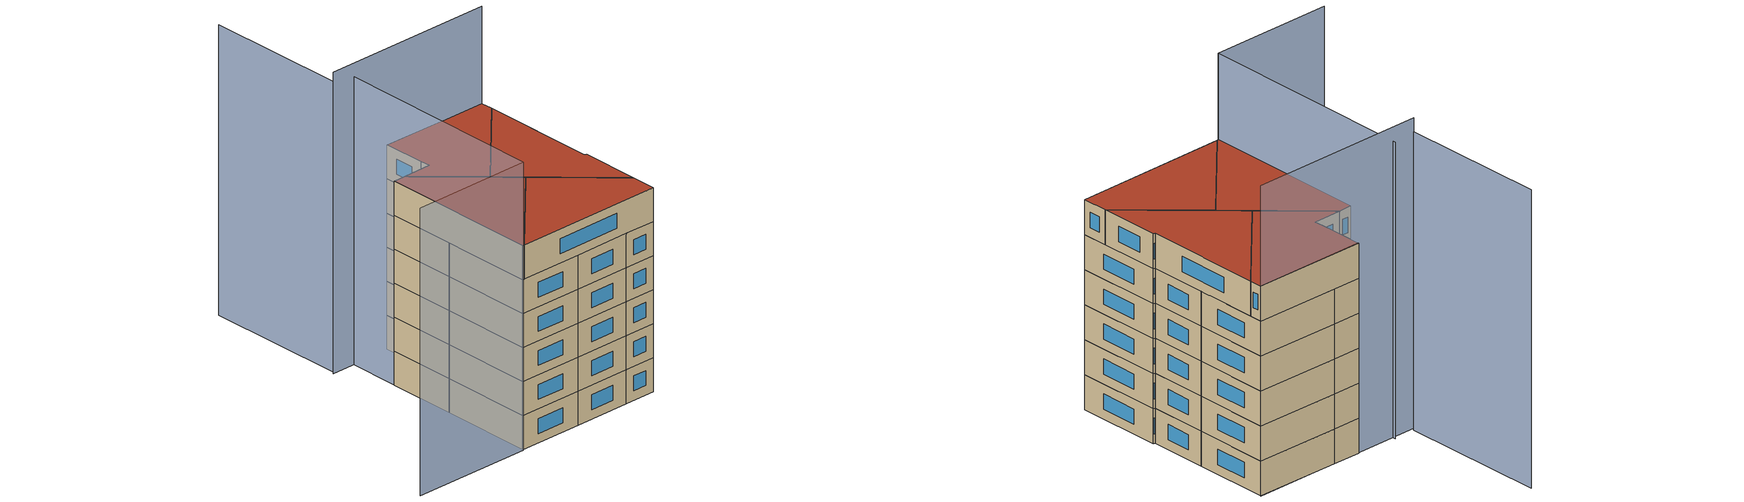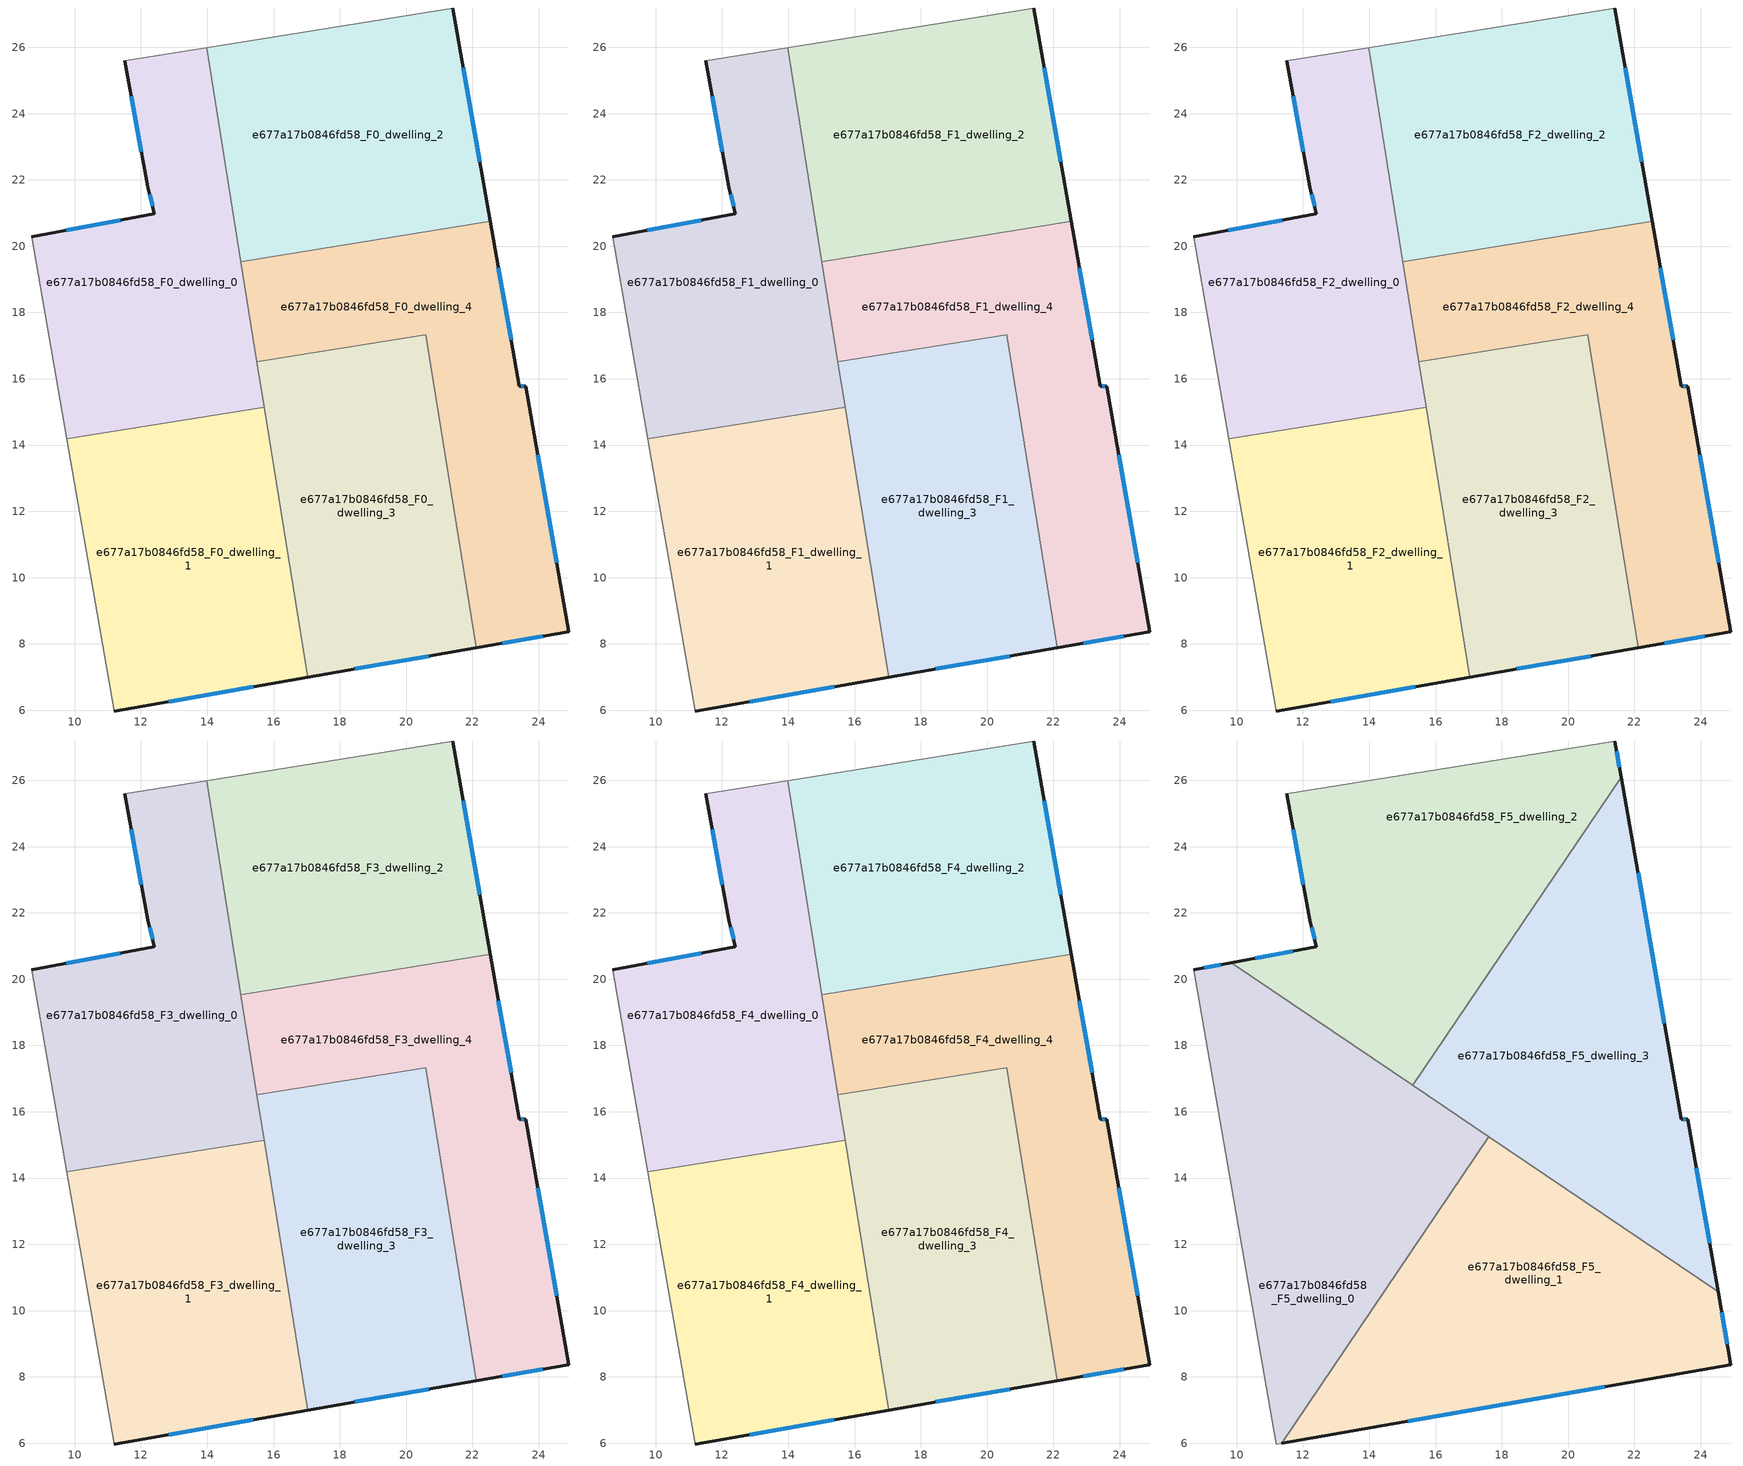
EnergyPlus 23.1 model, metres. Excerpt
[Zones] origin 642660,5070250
e677a17b0846fd58_F0_dwelling_0
 floor ground (EU_floor_Construction): 13.98,25.99 15.72,15.14 9.77,14.18 8.7,20.29 12.41,20.99 12.2,21.79 11.51,25.59 z0
 wall outside (EU_wall_Construction): 11.51,25.59 12.2,21.79 12.41,20.99 8.7,20.29 z0:3
 wall adiabatic (EU_wall_Construction): 13.98,25.99 11.51,25.59 / 8.7,20.29 9.77,14.18 z0:3
 wall to e677a17b0846fd58_F0_dwelling_1 (EU_wall_Construction): 9.77,14.18 15.72,15.14 z0:3
 wall to e677a17b0846fd58_F0_dwelling_2 (EU_wall_Construction): 15.02,19.54 13.98,25.99 z0:3
 wall to e677a17b0846fd58_F0_dwelling_4 (EU_wall_Construction): 15.5,16.51 15.02,19.54 z0:3
 wall to e677a17b0846fd58_F0_dwelling_3 (EU_wall_Construction): 15.72,15.14 15.5,16.51 z0:3
 window (EU_Window_Construction): 12.26,21.56 12.35,21.21 / 11.7,24.52 12.01,22.85 / 11.37,20.79 9.74,20.48 z0.84:2.16
e677a17b0846fd58_F0_dwelling_1
 floor ground (EU_floor_Construction): 15.72,15.14 17.03,6.99 11.2,5.97 9.77,14.18 z0
 wall outside (EU_wall_Construction): 11.2,5.97 17.03,6.99 z0:3
 wall adiabatic (EU_wall_Construction): 9.77,14.18 11.2,5.97 z0:3
 wall to e677a17b0846fd58_F0_dwelling_3 (EU_wall_Construction): 17.03,6.99 15.72,15.14 z0:3
 window (EU_Window_Construction): 12.83,6.26 15.4,6.71 z0.84:2.16
e677a17b0846fd58_F0_dwelling_2
 floor ground (EU_floor_Construction): 21.41,27.19 22.54,20.75 15.02,19.54 13.98,25.99 z0
 wall outside (EU_wall_Construction): 22.54,20.75 21.41,27.19 z0:3
 wall to e677a17b0846fd58_F0_dwelling_4 (EU_wall_Construction): 15.02,19.54 22.54,20.75 z0:3
 wall adiabatic (EU_wall_Construction): 21.41,27.19 13.98,25.99 z0:3
 window (EU_Window_Construction): 22.23,22.55 21.73,25.38 z0.84:2.16
e677a17b0846fd58_F0_dwelling_3
 floor ground (EU_floor_Construction): 20.59,17.33 22.11,7.88 17.03,6.99 15.5,16.51 z0
 wall outside (EU_wall_Construction): 17.03,6.99 22.11,7.88 z0:3
 wall to e677a17b0846fd58_F0_dwelling_4 (EU_wall_Construction): 22.11,7.88 20.59,17.33 15.5,16.51 z0:3
 window (EU_Window_Construction): 18.45,7.24 20.69,7.63 z0.84:2.16
e677a17b0846fd58_F0_dwelling_4
 floor ground (EU_floor_Construction): 22.54,20.75 23.41,15.78 23.61,15.78 24.91,8.37 22.11,7.88 20.59,17.33 15.5,16.51 15.02,19.54 z0
 wall outside (EU_wall_Construction): 22.11,7.88 24.91,8.37 23.61,15.78 23.41,15.78 22.54,20.75 z0:3
 window (EU_Window_Construction): 23.17,17.17 22.79,19.35 / 23.56,15.78 23.47,15.78 / 24.55,10.45 23.98,13.7 / 22.9,8.02 24.13,8.24 z0.84:2.16
e677a17b0846fd58_F1_dwelling_0
 floor to e677a17b0846fd58_F0_dwelling_0 (EU_floor_Construction): 13.98,25.99 15.72,15.14 9.77,14.18 8.7,20.29 12.41,20.99 12.2,21.79 11.51,25.59 z3
 wall outside (EU_wall_Construction): 11.51,25.59 12.2,21.79 12.41,20.99 8.7,20.29 z3:6
 wall adiabatic (EU_wall_Construction): 13.98,25.99 11.51,25.59 / 8.7,20.29 9.77,14.18 z3:6
 wall to e677a17b0846fd58_F1_dwelling_1 (EU_wall_Construction): 9.77,14.18 15.72,15.14 z3:6
 wall to e677a17b0846fd58_F1_dwelling_2 (EU_wall_Construction): 15.02,19.54 13.98,25.99 z3:6
 wall to e677a17b0846fd58_F1_dwelling_4 (EU_wall_Construction): 15.5,16.51 15.02,19.54 z3:6
 wall to e677a17b0846fd58_F1_dwelling_3 (EU_wall_Construction): 15.72,15.14 15.5,16.51 z3:6
 window (EU_Window_Construction): 12.26,21.56 12.35,21.21 / 11.7,24.52 12.01,22.85 / 11.37,20.79 9.74,20.48 z3.84:5.16
e677a17b0846fd58_F1_dwelling_1
 floor to e677a17b0846fd58_F0_dwelling_1 (EU_floor_Construction): 15.72,15.14 17.03,6.99 11.2,5.97 9.77,14.18 z3
 wall outside (EU_wall_Construction): 11.2,5.97 17.03,6.99 z3:6
 wall adiabatic (EU_wall_Construction): 9.77,14.18 11.2,5.97 z3:6
 wall to e677a17b0846fd58_F1_dwelling_3 (EU_wall_Construction): 17.03,6.99 15.72,15.14 z3:6
 window (EU_Window_Construction): 12.83,6.26 15.4,6.71 z3.84:5.16
e677a17b0846fd58_F1_dwelling_2
 floor to e677a17b0846fd58_F0_dwelling_2 (EU_floor_Construction): 21.41,27.19 22.54,20.75 15.02,19.54 13.98,25.99 z3
 wall outside (EU_wall_Construction): 22.54,20.75 21.41,27.19 z3:6
 wall to e677a17b0846fd58_F1_dwelling_4 (EU_wall_Construction): 15.02,19.54 22.54,20.75 z3:6
 wall adiabatic (EU_wall_Construction): 21.41,27.19 13.98,25.99 z3:6
 window (EU_Window_Construction): 22.23,22.55 21.73,25.38 z3.84:5.16
e677a17b0846fd58_F1_dwelling_3
 floor to e677a17b0846fd58_F0_dwelling_3 (EU_floor_Construction): 20.59,17.33 22.11,7.88 17.03,6.99 15.5,16.51 z3
 wall outside (EU_wall_Construction): 17.03,6.99 22.11,7.88 z3:6
 wall to e677a17b0846fd58_F1_dwelling_4 (EU_wall_Construction): 22.11,7.88 20.59,17.33 15.5,16.51 z3:6
 window (EU_Window_Construction): 18.45,7.24 20.69,7.63 z3.84:5.16
e677a17b0846fd58_F1_dwelling_4
 floor to e677a17b0846fd58_F0_dwelling_4 (EU_floor_Construction): 22.54,20.75 23.41,15.78 23.61,15.78 24.91,8.37 22.11,7.88 20.59,17.33 15.5,16.51 15.02,19.54 z3
 wall outside (EU_wall_Construction): 22.11,7.88 24.91,8.37 23.61,15.78 23.41,15.78 22.54,20.75 z3:6
 window (EU_Window_Construction): 23.17,17.17 22.79,19.35 / 23.56,15.78 23.47,15.78 / 24.55,10.45 23.98,13.7 / 22.9,8.02 24.13,8.24 z3.84:5.16
e677a17b0846fd58_F2_dwelling_0
 floor to e677a17b0846fd58_F1_dwelling_0 (EU_floor_Construction): 13.98,25.99 15.72,15.14 9.77,14.18 8.7,20.29 12.41,20.99 12.2,21.79 11.51,25.59 z6
 wall outside (EU_wall_Construction): 11.51,25.59 12.2,21.79 12.41,20.99 8.7,20.29 z6:9
 wall adiabatic (EU_wall_Construction): 13.98,25.99 11.51,25.59 / 8.7,20.29 9.77,14.18 z6:9
 wall to e677a17b0846fd58_F2_dwelling_1 (EU_wall_Construction): 9.77,14.18 15.72,15.14 z6:9
 wall to e677a17b0846fd58_F2_dwelling_2 (EU_wall_Construction): 15.02,19.54 13.98,25.99 z6:9
 wall to e677a17b0846fd58_F2_dwelling_4 (EU_wall_Construction): 15.5,16.51 15.02,19.54 z6:9
 wall to e677a17b0846fd58_F2_dwelling_3 (EU_wall_Construction): 15.72,15.14 15.5,16.51 z6:9
 window (EU_Window_Construction): 12.26,21.56 12.35,21.21 / 11.7,24.52 12.01,22.85 / 11.37,20.79 9.74,20.48 z6.84:8.16
e677a17b0846fd58_F2_dwelling_1
 floor to e677a17b0846fd58_F1_dwelling_1 (EU_floor_Construction): 15.72,15.14 17.03,6.99 11.2,5.97 9.77,14.18 z6
 wall outside (EU_wall_Construction): 11.2,5.97 17.03,6.99 z6:9
 wall adiabatic (EU_wall_Construction): 9.77,14.18 11.2,5.97 z6:9
 wall to e677a17b0846fd58_F2_dwelling_3 (EU_wall_Construction): 17.03,6.99 15.72,15.14 z6:9
 window (EU_Window_Construction): 12.83,6.26 15.4,6.71 z6.84:8.16
e677a17b0846fd58_F2_dwelling_2
 floor to e677a17b0846fd58_F1_dwelling_2 (EU_floor_Construction): 21.41,27.19 22.54,20.75 15.02,19.54 13.98,25.99 z6
 wall outside (EU_wall_Construction): 22.54,20.75 21.41,27.19 z6:9
 wall to e677a17b0846fd58_F2_dwelling_4 (EU_wall_Construction): 15.02,19.54 22.54,20.75 z6:9
 wall adiabatic (EU_wall_Construction): 21.41,27.19 13.98,25.99 z6:9
 window (EU_Window_Construction): 22.23,22.55 21.73,25.38 z6.84:8.16
e677a17b0846fd58_F2_dwelling_3
 floor to e677a17b0846fd58_F1_dwelling_3 (EU_floor_Construction): 20.59,17.33 22.11,7.88 17.03,6.99 15.5,16.51 z6
 wall outside (EU_wall_Construction): 17.03,6.99 22.11,7.88 z6:9
 wall to e677a17b0846fd58_F2_dwelling_4 (EU_wall_Construction): 22.11,7.88 20.59,17.33 15.5,16.51 z6:9
 window (EU_Window_Construction): 18.45,7.24 20.69,7.63 z6.84:8.16
e677a17b0846fd58_F2_dwelling_4
 floor to e677a17b0846fd58_F1_dwelling_4 (EU_floor_Construction): 22.54,20.75 23.41,15.78 23.61,15.78 24.91,8.37 22.11,7.88 20.59,17.33 15.5,16.51 15.02,19.54 z6
 wall outside (EU_wall_Construction): 22.11,7.88 24.91,8.37 23.61,15.78 23.41,15.78 22.54,20.75 z6:9
 window (EU_Window_Construction): 23.17,17.17 22.79,19.35 / 23.56,15.78 23.47,15.78 / 24.55,10.45 23.98,13.7 / 22.9,8.02 24.13,8.24 z6.84:8.16
e677a17b0846fd58_F3_dwelling_0
 floor to e677a17b0846fd58_F2_dwelling_0 (EU_floor_Construction): 13.98,25.99 15.72,15.14 9.77,14.18 8.7,20.29 12.41,20.99 12.2,21.79 11.51,25.59 z9
 wall outside (EU_wall_Construction): 11.51,25.59 12.2,21.79 12.41,20.99 8.7,20.29 z9:12
 wall adiabatic (EU_wall_Construction): 13.98,25.99 11.51,25.59 / 8.7,20.29 9.77,14.18 z9:12
 wall to e677a17b0846fd58_F3_dwelling_1 (EU_wall_Construction): 9.77,14.18 15.72,15.14 z9:12
 wall to e677a17b0846fd58_F3_dwelling_2 (EU_wall_Construction): 15.02,19.54 13.98,25.99 z9:12
 wall to e677a17b0846fd58_F3_dwelling_4 (EU_wall_Construction): 15.5,16.51 15.02,19.54 z9:12
 wall to e677a17b0846fd58_F3_dwelling_3 (EU_wall_Construction): 15.72,15.14 15.5,16.51 z9:12
 window (EU_Window_Construction): 12.26,21.56 12.35,21.21 / 11.7,24.52 12.01,22.85 / 11.37,20.79 9.74,20.48 z9.84:11.16
e677a17b0846fd58_F3_dwelling_1
 floor to e677a17b0846fd58_F2_dwelling_1 (EU_floor_Construction): 15.72,15.14 17.03,6.99 11.2,5.97 9.77,14.18 z9
 wall outside (EU_wall_Construction): 11.2,5.97 17.03,6.99 z9:12
 wall adiabatic (EU_wall_Construction): 9.77,14.18 11.2,5.97 z9:12
 wall to e677a17b0846fd58_F3_dwelling_3 (EU_wall_Construction): 17.03,6.99 15.72,15.14 z9:12
 window (EU_Window_Construction): 12.83,6.26 15.4,6.71 z9.84:11.16
e677a17b0846fd58_F3_dwelling_2
 floor to e677a17b0846fd58_F2_dwelling_2 (EU_floor_Construction): 21.41,27.19 22.54,20.75 15.02,19.54 13.98,25.99 z9
 wall outside (EU_wall_Construction): 22.54,20.75 21.41,27.19 z9:12
 wall to e677a17b0846fd58_F3_dwelling_4 (EU_wall_Construction): 15.02,19.54 22.54,20.75 z9:12
 wall adiabatic (EU_wall_Construction): 21.41,27.19 13.98,25.99 z9:12
 window (EU_Window_Construction): 22.23,22.55 21.73,25.38 z9.84:11.16
e677a17b0846fd58_F3_dwelling_3
 floor to e677a17b0846fd58_F2_dwelling_3 (EU_floor_Construction): 20.59,17.33 22.11,7.88 17.03,6.99 15.5,16.51 z9
 wall outside (EU_wall_Construction): 17.03,6.99 22.11,7.88 z9:12
 wall to e677a17b0846fd58_F3_dwelling_4 (EU_wall_Construction): 22.11,7.88 20.59,17.33 15.5,16.51 z9:12
 window (EU_Window_Construction): 18.45,7.24 20.69,7.63 z9.84:11.16
e677a17b0846fd58_F3_dwelling_4
 floor to e677a17b0846fd58_F2_dwelling_4 (EU_floor_Construction): 22.54,20.75 23.41,15.78 23.61,15.78 24.91,8.37 22.11,7.88 20.59,17.33 15.5,16.51 15.02,19.54 z9
 wall outside (EU_wall_Construction): 22.11,7.88 24.91,8.37 23.61,15.78 23.41,15.78 22.54,20.75 z9:12
 window (EU_Window_Construction): 23.17,17.17 22.79,19.35 / 23.56,15.78 23.47,15.78 / 24.55,10.45 23.98,13.7 / 22.9,8.02 24.13,8.24 z9.84:11.16
e677a17b0846fd58_F4_dwelling_0
 floor to e677a17b0846fd58_F3_dwelling_0 (EU_floor_Construction): 13.98,25.99 15.72,15.14 9.77,14.18 8.7,20.29 12.41,20.99 12.2,21.79 11.51,25.59 z12
 wall outside (EU_wall_Construction): 11.51,25.59 12.2,21.79 12.41,20.99 8.7,20.29 z12:15
 wall adiabatic (EU_wall_Construction): 13.98,25.99 11.51,25.59 / 8.7,20.29 9.77,14.18 z12:15
 wall to e677a17b0846fd58_F4_dwelling_1 (EU_wall_Construction): 9.77,14.18 15.72,15.14 z12:15
 wall to e677a17b0846fd58_F4_dwelling_2 (EU_wall_Construction): 15.02,19.54 13.98,25.99 z12:15
 wall to e677a17b0846fd58_F4_dwelling_4 (EU_wall_Construction): 15.5,16.51 15.02,19.54 z12:15
 wall to e677a17b0846fd58_F4_dwelling_3 (EU_wall_Construction): 15.72,15.14 15.5,16.51 z12:15
 window (EU_Window_Construction): 12.26,21.56 12.35,21.21 / 11.7,24.52 12.01,22.85 / 11.37,20.79 9.74,20.48 z12.84:14.16
e677a17b0846fd58_F4_dwelling_1
 floor to e677a17b0846fd58_F3_dwelling_1 (EU_floor_Construction): 15.72,15.14 17.03,6.99 11.2,5.97 9.77,14.18 z12
 wall outside (EU_wall_Construction): 11.2,5.97 17.03,6.99 z12:15
 wall adiabatic (EU_wall_Construction): 9.77,14.18 11.2,5.97 z12:15
 wall to e677a17b0846fd58_F4_dwelling_3 (EU_wall_Construction): 17.03,6.99 15.72,15.14 z12:15
 window (EU_Window_Construction): 12.83,6.26 15.4,6.71 z12.84:14.16
e677a17b0846fd58_F4_dwelling_2
 floor to e677a17b0846fd58_F3_dwelling_2 (EU_floor_Construction): 21.41,27.19 22.54,20.75 15.02,19.54 13.98,25.99 z12
 wall outside (EU_wall_Construction): 22.54,20.75 21.41,27.19 z12:15
 wall to e677a17b0846fd58_F4_dwelling_4 (EU_wall_Construction): 15.02,19.54 22.54,20.75 z12:15
 wall adiabatic (EU_wall_Construction): 21.41,27.19 13.98,25.99 z12:15
 window (EU_Window_Construction): 22.23,22.55 21.73,25.38 z12.84:14.16
e677a17b0846fd58_F4_dwelling_3
 floor to e677a17b0846fd58_F3_dwelling_3 (EU_floor_Construction): 20.59,17.33 22.11,7.88 17.03,6.99 15.5,16.51 z12
 wall outside (EU_wall_Construction): 17.03,6.99 22.11,7.88 z12:15
 wall to e677a17b0846fd58_F4_dwelling_4 (EU_wall_Construction): 22.11,7.88 20.59,17.33 15.5,16.51 z12:15
 window (EU_Window_Construction): 18.45,7.24 20.69,7.63 z12.84:14.16
 ceiling adiabatic (EU_roof_Construction): 22.11,7.88 21.33,12.73 15.7,16.54 17.61,15.25 16.07,12.97 17.03,6.99 z15
e677a17b0846fd58_F4_dwelling_4
 floor to e677a17b0846fd58_F3_dwelling_4 (EU_floor_Construction): 22.54,20.75 23.41,15.78 23.61,15.78 24.91,8.37 22.11,7.88 20.59,17.33 15.5,16.51 15.02,19.54 z12
 wall outside (EU_wall_Construction): 22.11,7.88 24.91,8.37 23.61,15.78 23.41,15.78 22.54,20.75 z12:15
 window (EU_Window_Construction): 23.17,17.17 22.79,19.35 / 23.56,15.78 23.47,15.78 / 24.55,10.45 23.98,13.7 / 22.9,8.02 24.13,8.24 z12.84:14.16
e677a17b0846fd58_F5_dwelling_0
 floor to e677a17b0846fd58_F4_dwelling_0 (EU_floor_Construction): 15.47,16.69 15.72,15.14 9.77,14.18 8.7,20.29 9.84,20.5 z15
 floor to e677a17b0846fd58_F4_dwelling_1 (EU_floor_Construction): 15.72,15.14 16.07,12.97 11.36,6 11.2,5.97 9.77,14.18 z15
 floor to e677a17b0846fd58_F4_dwelling_3 (EU_floor_Construction): 17.61,15.25 16.07,12.97 15.5,16.51 15.7,16.54 z15
 floor to e677a17b0846fd58_F4_dwelling_4 (EU_floor_Construction): 15.7,16.54 15.5,16.51 15.47,16.69 z15
 wall outside (EU_wall_Construction): 9.84,20.5 8.7,20.29 z15:18
 wall to e677a17b0846fd58_F5_dwelling_1 (EU_wall_Construction): 11.36,6 17.61,15.25 z15:18
 wall adiabatic (EU_wall_Construction): 8.7,20.29 11.2,5.97 11.36,6 z15:18
 wall to e677a17b0846fd58_F5_dwelling_2 (EU_wall_Construction): 15.31,16.8 9.84,20.5 z15:18
 wall to e677a17b0846fd58_F5_dwelling_3 (EU_wall_Construction): 17.61,15.25 15.31,16.8 z15:18
 window (EU_Window_Construction): 9.52,20.44 9.02,20.35 z15.84:17.16
 roof outside (EU_roof_Construction): 11.36,6 17.61,15.25 9.84,20.5 8.7,20.29 11.2,5.97 z18
e677a17b0846fd58_F5_dwelling_1
 floor to e677a17b0846fd58_F4_dwelling_1 (EU_floor_Construction): 16.07,12.97 17.03,6.99 11.36,6 z15
 floor adiabatic (EU_floor_Construction): 21.33,12.73 22.11,7.88 17.03,6.99 16.07,12.97 17.61,15.25 z15
 floor to e677a17b0846fd58_F4_dwelling_4 (EU_floor_Construction): 24.53,10.57 24.91,8.37 22.11,7.88 21.33,12.73 z15
 wall outside (EU_wall_Construction): 11.36,6 24.91,8.37 24.53,10.57 z15:18
 wall to e677a17b0846fd58_F5_dwelling_3 (EU_wall_Construction): 24.53,10.57 17.61,15.25 z15:18
 window (EU_Window_Construction): 24.8,8.99 24.63,9.95 / 15.16,6.67 21.11,7.71 z15.84:17.16
 roof outside (EU_roof_Construction): 24.91,8.37 24.53,10.57 17.61,15.25 11.36,6 z18
e677a17b0846fd58_F5_dwelling_2
 floor to e677a17b0846fd58_F4_dwelling_2 (EU_floor_Construction): 21.41,27.19 21.6,26.09 17.43,19.92 15.02,19.54 13.98,25.99 z15
 floor to e677a17b0846fd58_F4_dwelling_0 (EU_floor_Construction): 13.98,25.99 15.43,16.96 15.31,16.8 9.84,20.5 12.41,20.99 12.2,21.79 11.51,25.59 z15
 floor to e677a17b0846fd58_F4_dwelling_4 (EU_floor_Construction): 17.43,19.92 15.43,16.96 15.02,19.54 z15
 wall outside (EU_wall_Construction): 11.51,25.59 12.2,21.79 12.41,20.99 9.84,20.5 / 21.6,26.09 21.41,27.19 z15:18
 wall adiabatic (EU_wall_Construction): 21.41,27.19 11.51,25.59 z15:18
 wall to e677a17b0846fd58_F5_dwelling_3 (EU_wall_Construction): 15.31,16.8 21.6,26.09 z15:18
 window (EU_Window_Construction): 11.7,24.52 12.01,22.85 / 21.55,26.4 21.47,26.88 / 11.69,20.85 10.56,20.64 / 12.26,21.56 12.35,21.21 z15.84:17.16
 roof outside (EU_roof_Construction): 15.31,16.8 21.6,26.09 21.41,27.19 11.51,25.59 12.2,21.79 12.41,20.99 9.84,20.5 z18
e677a17b0846fd58_F5_dwelling_3
 floor to e677a17b0846fd58_F4_dwelling_3 (EU_floor_Construction): 20.59,17.33 21.33,12.73 15.7,16.54 z15
 floor to e677a17b0846fd58_F4_dwelling_4 (EU_floor_Construction): 22.54,20.75 23.41,15.78 23.61,15.78 24.53,10.57 21.33,12.73 20.59,17.33 15.7,16.54 15.47,16.69 15.43,16.96 17.43,19.92 z15
 floor to e677a17b0846fd58_F4_dwelling_2 (EU_floor_Construction): 21.6,26.09 22.54,20.75 17.43,19.92 z15
 floor to e677a17b0846fd58_F4_dwelling_0 (EU_floor_Construction): 15.43,16.96 15.47,16.69 15.31,16.8 z15
 wall outside (EU_wall_Construction): 24.53,10.57 23.61,15.78 23.41,15.78 21.6,26.09 z15:18
 window (EU_Window_Construction): 22.91,18.67 22.11,23.2 / 23.56,15.78 23.47,15.78 / 24.27,12.03 23.87,14.32 z15.84:17.16
 roof outside (EU_roof_Construction): 24.53,10.57 23.61,15.78 23.41,15.78 21.6,26.09 15.31,16.8 z18
shading: 7.91,25.15 11.21,5.93 / 11.21,5.93 0.39,4.08 z0:25.4; 3.69,37.42 5.98,24.81 z0:25.6; 21.41,27.19 5.82,24.51 z0:26.6
[Building]
EU S2 Campaign: North Axis=0; Terrain=City; Solar Distribution=FullExterior
[Site:Location]
Lyon-Bron: Latitude=45.75; Longitude=5; Time Zone=1; Elevation=198
[SizingPeriod:WeatherFileDays]
AnnualSizingPeriod: Begin Month=1; Begin Day of Month=1; End Month=12; End Day of Month=31; Day of Week for Start Day=Monday; Use Weather File Daylight Saving Period=No; Use Weather File Rain and Snow Indicators=No
[MATERIAL]
EU_InternalMass_Material: Roughness=MediumRough; Thickness=0.1; Conductivity=1; Density=1800; Specific Heat=900; Thermal Absorptance=0.9; Solar Absorptance=0.7; Visible Absorptance=0.7
[MATERIAL:NOMASS] Roughness=MediumRough; Thermal Absorptance=0.9; Solar Absorptance=0.7; Visible Absorptance=0.7
Name | Thermal Resistance
EU_wall_NoMass | 0.776494
EU_roof_NoMass | 0.486893
EU_floor_NoMass | 0.421597
[WINDOWMATERIAL:SIMPLEGLAZINGSYSTEM]
EU_Window_SimpleGlazing: UFactor=4.24961; Solar Heat Gain Coefficient=0.83; Visible Transmittance=0.83
[CONSTRUCTION]
EU_wall_Construction: EU_wall_NoMass
EU_roof_Construction: EU_roof_NoMass
EU_floor_Construction: EU_floor_NoMass
EU_InternalMass_Construction: EU_InternalMass_Material
EU_Window_Construction: EU_Window_SimpleGlazing
[ZONE] Type=1; Multiplier=1; Ceiling Height=autocalculate; Floor Area=autocalculate; Part of Total Floor Area=Yes
Name | Volume
e677a17b0846fd58_F0_dwelling_0; e677a17b0846fd58_F1_dwelling_0; e677a17b0846fd58_F2_dwelling_0; e677a17b0846fd58_F3_dwelling_0; e677a17b0846fd58_F4_dwelling_0 | 148.562
e677a17b0846fd58_F5_dwelling_0 | 185.727
e677a17b0846fd58_F0_dwelling_1; e677a17b0846fd58_F1_dwelling_1; e677a17b0846fd58_F2_dwelling_1; e677a17b0846fd58_F3_dwelling_1; e677a17b0846fd58_F4_dwelling_1 | 148.568
e677a17b0846fd58_F5_dwelling_1 | 185.706
e677a17b0846fd58_F0_dwelling_2; e677a17b0846fd58_F1_dwelling_2; e677a17b0846fd58_F2_dwelling_2; e677a17b0846fd58_F3_dwelling_2; e677a17b0846fd58_F4_dwelling_2 | 148.564
e677a17b0846fd58_F5_dwelling_2 | 185.698
e677a17b0846fd58_F0_dwelling_3; e677a17b0846fd58_F1_dwelling_3; e677a17b0846fd58_F2_dwelling_3; e677a17b0846fd58_F3_dwelling_3; e677a17b0846fd58_F4_dwelling_3 | 148.592
e677a17b0846fd58_F5_dwelling_3 | 185.703
e677a17b0846fd58_F0_dwelling_4; e677a17b0846fd58_F1_dwelling_4; e677a17b0846fd58_F2_dwelling_4; e677a17b0846fd58_F3_dwelling_4; e677a17b0846fd58_F4_dwelling_4 | 148.569
[INTERNALMASS] Construction=EU_InternalMass_Construction
Name | Zone or ZoneList | Surface Area
e677a17b0846fd58_F0_dwelling_0_EU_InternalMass | e677a17b0846fd58_F0_dwelling_0 | 49.5213
e677a17b0846fd58_F0_dwelling_1_EU_InternalMass | e677a17b0846fd58_F0_dwelling_1 | 49.523
e677a17b0846fd58_F0_dwelling_2_EU_InternalMass | e677a17b0846fd58_F0_dwelling_2 | 49.5228
e677a17b0846fd58_F0_dwelling_3_EU_InternalMass | e677a17b0846fd58_F0_dwelling_3 | 49.5307
e677a17b0846fd58_F0_dwelling_4_EU_InternalMass | e677a17b0846fd58_F0_dwelling_4 | 49.5234
e677a17b0846fd58_F1_dwelling_0_EU_InternalMass | e677a17b0846fd58_F1_dwelling_0 | 49.5213
e677a17b0846fd58_F1_dwelling_1_EU_InternalMass | e677a17b0846fd58_F1_dwelling_1 | 49.523
e677a17b0846fd58_F1_dwelling_2_EU_InternalMass | e677a17b0846fd58_F1_dwelling_2 | 49.5228
e677a17b0846fd58_F1_dwelling_3_EU_InternalMass | e677a17b0846fd58_F1_dwelling_3 | 49.5307
e677a17b0846fd58_F1_dwelling_4_EU_InternalMass | e677a17b0846fd58_F1_dwelling_4 | 49.5234
e677a17b0846fd58_F2_dwelling_0_EU_InternalMass | e677a17b0846fd58_F2_dwelling_0 | 49.5213
e677a17b0846fd58_F2_dwelling_1_EU_InternalMass | e677a17b0846fd58_F2_dwelling_1 | 49.523
e677a17b0846fd58_F2_dwelling_2_EU_InternalMass | e677a17b0846fd58_F2_dwelling_2 | 49.5228
e677a17b0846fd58_F2_dwelling_3_EU_InternalMass | e677a17b0846fd58_F2_dwelling_3 | 49.5307
e677a17b0846fd58_F2_dwelling_4_EU_InternalMass | e677a17b0846fd58_F2_dwelling_4 | 49.5234
e677a17b0846fd58_F3_dwelling_0_EU_InternalMass | e677a17b0846fd58_F3_dwelling_0 | 49.5213
e677a17b0846fd58_F3_dwelling_1_EU_InternalMass | e677a17b0846fd58_F3_dwelling_1 | 49.523
e677a17b0846fd58_F3_dwelling_2_EU_InternalMass | e677a17b0846fd58_F3_dwelling_2 | 49.5228
e677a17b0846fd58_F3_dwelling_3_EU_InternalMass | e677a17b0846fd58_F3_dwelling_3 | 49.5307
e677a17b0846fd58_F3_dwelling_4_EU_InternalMass | e677a17b0846fd58_F3_dwelling_4 | 49.5234
e677a17b0846fd58_F4_dwelling_0_EU_InternalMass | e677a17b0846fd58_F4_dwelling_0 | 49.5213
e677a17b0846fd58_F4_dwelling_1_EU_InternalMass | e677a17b0846fd58_F4_dwelling_1 | 49.523
e677a17b0846fd58_F4_dwelling_2_EU_InternalMass | e677a17b0846fd58_F4_dwelling_2 | 49.5228
e677a17b0846fd58_F4_dwelling_3_EU_InternalMass | e677a17b0846fd58_F4_dwelling_3 | 49.5307
e677a17b0846fd58_F4_dwelling_4_EU_InternalMass | e677a17b0846fd58_F4_dwelling_4 | 49.5234
e677a17b0846fd58_F5_dwelling_0_EU_InternalMass | e677a17b0846fd58_F5_dwelling_0 | 61.9088
e677a17b0846fd58_F5_dwelling_1_EU_InternalMass | e677a17b0846fd58_F5_dwelling_1 | 61.9025
e677a17b0846fd58_F5_dwelling_2_EU_InternalMass | e677a17b0846fd58_F5_dwelling_2 | 61.9
e677a17b0846fd58_F5_dwelling_3_EU_InternalMass | e677a17b0846fd58_F5_dwelling_3 | 61.9006
[OTHEREQUIPMENT] Fuel Type=Electricity; Design Level Calculation Method=Watts/Area; Power per Zone Floor Area=1; Fraction Latent=0; Fraction Radiant=0; Fraction Lost=0; Carbon Dioxide Generation Rate=0; EndUse Subcategory=EU_Step8_InternalGains
Name | Zone or ZoneList or Space or SpaceList | Schedule
EU_Step8_InternalGain_e677a17b0846fd58_F0_dwelling_0_f000 | e677a17b0846fd58_F0_dwelling_0 | EU_Step8_GainSchedule_e677a17b0846fd58_F0_dwelling_0_f000
EU_Step8_InternalGain_e677a17b0846fd58_F0_dwelling_1_f000 | e677a17b0846fd58_F0_dwelling_1 | EU_Step8_GainSchedule_e677a17b0846fd58_F0_dwelling_1_f000
EU_Step8_InternalGain_e677a17b0846fd58_F0_dwelling_2_f000 | e677a17b0846fd58_F0_dwelling_2 | EU_Step8_GainSchedule_e677a17b0846fd58_F0_dwelling_2_f000
EU_Step8_InternalGain_e677a17b0846fd58_F0_dwelling_3_f000 | e677a17b0846fd58_F0_dwelling_3 | EU_Step8_GainSchedule_e677a17b0846fd58_F0_dwelling_3_f000
EU_Step8_InternalGain_e677a17b0846fd58_F0_dwelling_4_f000 | e677a17b0846fd58_F0_dwelling_4 | EU_Step8_GainSchedule_e677a17b0846fd58_F0_dwelling_4_f000
EU_Step8_InternalGain_e677a17b0846fd58_F1_dwelling_0_f000 | e677a17b0846fd58_F1_dwelling_0 | EU_Step8_GainSchedule_e677a17b0846fd58_F1_dwelling_0_f000
EU_Step8_InternalGain_e677a17b0846fd58_F1_dwelling_1_f000 | e677a17b0846fd58_F1_dwelling_1 | EU_Step8_GainSchedule_e677a17b0846fd58_F1_dwelling_1_f000
EU_Step8_InternalGain_e677a17b0846fd58_F1_dwelling_2_f000 | e677a17b0846fd58_F1_dwelling_2 | EU_Step8_GainSchedule_e677a17b0846fd58_F1_dwelling_2_f000
EU_Step8_InternalGain_e677a17b0846fd58_F1_dwelling_3_f000 | e677a17b0846fd58_F1_dwelling_3 | EU_Step8_GainSchedule_e677a17b0846fd58_F1_dwelling_3_f000
EU_Step8_InternalGain_e677a17b0846fd58_F1_dwelling_4_f000 | e677a17b0846fd58_F1_dwelling_4 | EU_Step8_GainSchedule_e677a17b0846fd58_F1_dwelling_4_f000
EU_Step8_InternalGain_e677a17b0846fd58_F2_dwelling_0_f000 | e677a17b0846fd58_F2_dwelling_0 | EU_Step8_GainSchedule_e677a17b0846fd58_F2_dwelling_0_f000
EU_Step8_InternalGain_e677a17b0846fd58_F2_dwelling_1_f000 | e677a17b0846fd58_F2_dwelling_1 | EU_Step8_GainSchedule_e677a17b0846fd58_F2_dwelling_1_f000
EU_Step8_InternalGain_e677a17b0846fd58_F2_dwelling_2_f000 | e677a17b0846fd58_F2_dwelling_2 | EU_Step8_GainSchedule_e677a17b0846fd58_F2_dwelling_2_f000
EU_Step8_InternalGain_e677a17b0846fd58_F2_dwelling_3_f000 | e677a17b0846fd58_F2_dwelling_3 | EU_Step8_GainSchedule_e677a17b0846fd58_F2_dwelling_3_f000
EU_Step8_InternalGain_e677a17b0846fd58_F2_dwelling_4_f000 | e677a17b0846fd58_F2_dwelling_4 | EU_Step8_GainSchedule_e677a17b0846fd58_F2_dwelling_4_f000
EU_Step8_InternalGain_e677a17b0846fd58_F3_dwelling_0_f000 | e677a17b0846fd58_F3_dwelling_0 | EU_Step8_GainSchedule_e677a17b0846fd58_F3_dwelling_0_f000
EU_Step8_InternalGain_e677a17b0846fd58_F3_dwelling_1_f000 | e677a17b0846fd58_F3_dwelling_1 | EU_Step8_GainSchedule_e677a17b0846fd58_F3_dwelling_1_f000
EU_Step8_InternalGain_e677a17b0846fd58_F3_dwelling_2_f000 | e677a17b0846fd58_F3_dwelling_2 | EU_Step8_GainSchedule_e677a17b0846fd58_F3_dwelling_2_f000
EU_Step8_InternalGain_e677a17b0846fd58_F3_dwelling_3_f000 | e677a17b0846fd58_F3_dwelling_3 | EU_Step8_GainSchedule_e677a17b0846fd58_F3_dwelling_3_f000
EU_Step8_InternalGain_e677a17b0846fd58_F3_dwelling_4_f000 | e677a17b0846fd58_F3_dwelling_4 | EU_Step8_GainSchedule_e677a17b0846fd58_F3_dwelling_4_f000
EU_Step8_InternalGain_e677a17b0846fd58_F4_dwelling_0_f000 | e677a17b0846fd58_F4_dwelling_0 | EU_Step8_GainSchedule_e677a17b0846fd58_F4_dwelling_0_f000
EU_Step8_InternalGain_e677a17b0846fd58_F4_dwelling_1_f000 | e677a17b0846fd58_F4_dwelling_1 | EU_Step8_GainSchedule_e677a17b0846fd58_F4_dwelling_1_f000
EU_Step8_InternalGain_e677a17b0846fd58_F4_dwelling_2_f000 | e677a17b0846fd58_F4_dwelling_2 | EU_Step8_GainSchedule_e677a17b0846fd58_F4_dwelling_2_f000
EU_Step8_InternalGain_e677a17b0846fd58_F4_dwelling_3_f000 | e677a17b0846fd58_F4_dwelling_3 | EU_Step8_GainSchedule_e677a17b0846fd58_F4_dwelling_3_f000
EU_Step8_InternalGain_e677a17b0846fd58_F4_dwelling_4_f000 | e677a17b0846fd58_F4_dwelling_4 | EU_Step8_GainSchedule_e677a17b0846fd58_F4_dwelling_4_f000
EU_Step8_InternalGain_e677a17b0846fd58_F5_dwelling_0_f000 | e677a17b0846fd58_F5_dwelling_0 | EU_Step8_GainSchedule_e677a17b0846fd58_F5_dwelling_0_f000
EU_Step8_InternalGain_e677a17b0846fd58_F5_dwelling_1_f000 | e677a17b0846fd58_F5_dwelling_1 | EU_Step8_GainSchedule_e677a17b0846fd58_F5_dwelling_1_f000
EU_Step8_InternalGain_e677a17b0846fd58_F5_dwelling_2_f000 | e677a17b0846fd58_F5_dwelling_2 | EU_Step8_GainSchedule_e677a17b0846fd58_F5_dwelling_2_f000
EU_Step8_InternalGain_e677a17b0846fd58_F5_dwelling_3_f000 | e677a17b0846fd58_F5_dwelling_3 | EU_Step8_GainSchedule_e677a17b0846fd58_F5_dwelling_3_f000
[ZONEVENTILATION:DESIGNFLOWRATE] Schedule=EU_AlwaysOn; Design Flow Rate Calculation Method=AirChanges/Hour; Air Changes per Hour=0.693814; Ventilation Type=Natural; Fan Pressure Rise=0; Fan Total Efficiency=1; Constant Term Coefficient=1; Temperature Term Coefficient=0; Velocity Term Coefficient=0; Velocity Squared Term Coefficient=0; Minimum Indoor Temperature=-100; Maximum Indoor Temperature=100; Delta Temperature=-100; Minimum Outdoor Temperature=-100; Maximum Outdoor Temperature=100; Maximum Wind Speed=40
Name | Zone or ZoneList or Space or SpaceList
EU_ConstantAir_e677a17b0846fd58_F0_dwelling_0 | e677a17b0846fd58_F0_dwelling_0
EU_ConstantAir_e677a17b0846fd58_F0_dwelling_1 | e677a17b0846fd58_F0_dwelling_1
EU_ConstantAir_e677a17b0846fd58_F0_dwelling_2 | e677a17b0846fd58_F0_dwelling_2
EU_ConstantAir_e677a17b0846fd58_F0_dwelling_3 | e677a17b0846fd58_F0_dwelling_3
EU_ConstantAir_e677a17b0846fd58_F0_dwelling_4 | e677a17b0846fd58_F0_dwelling_4
EU_ConstantAir_e677a17b0846fd58_F1_dwelling_0 | e677a17b0846fd58_F1_dwelling_0
EU_ConstantAir_e677a17b0846fd58_F1_dwelling_1 | e677a17b0846fd58_F1_dwelling_1
EU_ConstantAir_e677a17b0846fd58_F1_dwelling_2 | e677a17b0846fd58_F1_dwelling_2
EU_ConstantAir_e677a17b0846fd58_F1_dwelling_3 | e677a17b0846fd58_F1_dwelling_3
EU_ConstantAir_e677a17b0846fd58_F1_dwelling_4 | e677a17b0846fd58_F1_dwelling_4
EU_ConstantAir_e677a17b0846fd58_F2_dwelling_0 | e677a17b0846fd58_F2_dwelling_0
EU_ConstantAir_e677a17b0846fd58_F2_dwelling_1 | e677a17b0846fd58_F2_dwelling_1
EU_ConstantAir_e677a17b0846fd58_F2_dwelling_2 | e677a17b0846fd58_F2_dwelling_2
EU_ConstantAir_e677a17b0846fd58_F2_dwelling_3 | e677a17b0846fd58_F2_dwelling_3
EU_ConstantAir_e677a17b0846fd58_F2_dwelling_4 | e677a17b0846fd58_F2_dwelling_4
EU_ConstantAir_e677a17b0846fd58_F3_dwelling_0 | e677a17b0846fd58_F3_dwelling_0
EU_ConstantAir_e677a17b0846fd58_F3_dwelling_1 | e677a17b0846fd58_F3_dwelling_1
EU_ConstantAir_e677a17b0846fd58_F3_dwelling_2 | e677a17b0846fd58_F3_dwelling_2
EU_ConstantAir_e677a17b0846fd58_F3_dwelling_3 | e677a17b0846fd58_F3_dwelling_3
EU_ConstantAir_e677a17b0846fd58_F3_dwelling_4 | e677a17b0846fd58_F3_dwelling_4
EU_ConstantAir_e677a17b0846fd58_F4_dwelling_0 | e677a17b0846fd58_F4_dwelling_0
EU_ConstantAir_e677a17b0846fd58_F4_dwelling_1 | e677a17b0846fd58_F4_dwelling_1
EU_ConstantAir_e677a17b0846fd58_F4_dwelling_2 | e677a17b0846fd58_F4_dwelling_2
EU_ConstantAir_e677a17b0846fd58_F4_dwelling_3 | e677a17b0846fd58_F4_dwelling_3
EU_ConstantAir_e677a17b0846fd58_F4_dwelling_4 | e677a17b0846fd58_F4_dwelling_4
EU_ConstantAir_e677a17b0846fd58_F5_dwelling_0 | e677a17b0846fd58_F5_dwelling_0
EU_ConstantAir_e677a17b0846fd58_F5_dwelling_1 | e677a17b0846fd58_F5_dwelling_1
EU_ConstantAir_e677a17b0846fd58_F5_dwelling_2 | e677a17b0846fd58_F5_dwelling_2
EU_ConstantAir_e677a17b0846fd58_F5_dwelling_3 | e677a17b0846fd58_F5_dwelling_3
[HVACTEMPLATE:THERMOSTAT] Constant Heating Setpoint=20; Constant Cooling Setpoint=50
EU_HeatOnly_e677a17b0846fd58_F0_dwelling_0; EU_HeatOnly_e677a17b0846fd58_F0_dwelling_1; EU_HeatOnly_e677a17b0846fd58_F0_dwelling_2; EU_HeatOnly_e677a17b0846fd58_F0_dwelling_3; EU_HeatOnly_e677a17b0846fd58_F0_dwelling_4; EU_HeatOnly_e677a17b0846fd58_F1_dwelling_0; EU_HeatOnly_e677a17b0846fd58_F1_dwelling_1; EU_HeatOnly_e677a17b0846fd58_F1_dwelling_2; EU_HeatOnly_e677a17b0846fd58_F1_dwelling_3; EU_HeatOnly_e677a17b0846fd58_F1_dwelling_4; EU_HeatOnly_e677a17b0846fd58_F2_dwelling_0; EU_HeatOnly_e677a17b0846fd58_F2_dwelling_1; EU_HeatOnly_e677a17b0846fd58_F2_dwelling_2; EU_HeatOnly_e677a17b0846fd58_F2_dwelling_3; EU_HeatOnly_e677a17b0846fd58_F2_dwelling_4; EU_HeatOnly_e677a17b0846fd58_F3_dwelling_0; EU_HeatOnly_e677a17b0846fd58_F3_dwelling_1; EU_HeatOnly_e677a17b0846fd58_F3_dwelling_2; EU_HeatOnly_e677a17b0846fd58_F3_dwelling_3; EU_HeatOnly_e677a17b0846fd58_F3_dwelling_4; EU_HeatOnly_e677a17b0846fd58_F4_dwelling_0; EU_HeatOnly_e677a17b0846fd58_F4_dwelling_1; EU_HeatOnly_e677a17b0846fd58_F4_dwelling_2; EU_HeatOnly_e677a17b0846fd58_F4_dwelling_3; EU_HeatOnly_e677a17b0846fd58_F4_dwelling_4; EU_HeatOnly_e677a17b0846fd58_F5_dwelling_0; EU_HeatOnly_e677a17b0846fd58_F5_dwelling_1; EU_HeatOnly_e677a17b0846fd58_F5_dwelling_2; EU_HeatOnly_e677a17b0846fd58_F5_dwelling_3
[HVACTEMPLATE:ZONE:IDEALLOADSAIRSYSTEM] System Availability Schedule=EU_AlwaysOn; Maximum Heating Supply Air Temperature=50; Minimum Cooling Supply Air Temperature=13; Maximum Heating Supply Air Humidity Ratio=0.0156; Minimum Cooling Supply Air Humidity Ratio=0.0077; Heating Limit=NoLimit; Cooling Limit=NoLimit; Heating Availability Schedule=EU_AlwaysOn; Cooling Availability Schedule=EU_CoolingOff; Dehumidification Control Type=ConstantSensibleHeatRatio; Cooling Sensible Heat Ratio=0.7; Dehumidification Setpoint=60; Humidification Control Type=None; Humidification Setpoint=30; Outdoor Air Method=None; Outdoor Air Flow Rate per Person=0.00944; Outdoor Air Flow Rate per Zone Floor Area=0; Outdoor Air Flow Rate per Zone=0; Demand Controlled Ventilation Type=None; Outdoor Air Economizer Type=NoEconomizer; Heat Recovery Type=None; Sensible Heat Recovery Effectiveness=0.7; Latent Heat Recovery Effectiveness=0.65
Name | Template Thermostat
e677a17b0846fd58_F0_dwelling_0 | EU_HeatOnly_e677a17b0846fd58_F0_dwelling_0
e677a17b0846fd58_F0_dwelling_1 | EU_HeatOnly_e677a17b0846fd58_F0_dwelling_1
e677a17b0846fd58_F0_dwelling_2 | EU_HeatOnly_e677a17b0846fd58_F0_dwelling_2
e677a17b0846fd58_F0_dwelling_3 | EU_HeatOnly_e677a17b0846fd58_F0_dwelling_3
e677a17b0846fd58_F0_dwelling_4 | EU_HeatOnly_e677a17b0846fd58_F0_dwelling_4
e677a17b0846fd58_F1_dwelling_0 | EU_HeatOnly_e677a17b0846fd58_F1_dwelling_0
e677a17b0846fd58_F1_dwelling_1 | EU_HeatOnly_e677a17b0846fd58_F1_dwelling_1
e677a17b0846fd58_F1_dwelling_2 | EU_HeatOnly_e677a17b0846fd58_F1_dwelling_2
e677a17b0846fd58_F1_dwelling_3 | EU_HeatOnly_e677a17b0846fd58_F1_dwelling_3
e677a17b0846fd58_F1_dwelling_4 | EU_HeatOnly_e677a17b0846fd58_F1_dwelling_4
e677a17b0846fd58_F2_dwelling_0 | EU_HeatOnly_e677a17b0846fd58_F2_dwelling_0
e677a17b0846fd58_F2_dwelling_1 | EU_HeatOnly_e677a17b0846fd58_F2_dwelling_1
e677a17b0846fd58_F2_dwelling_2 | EU_HeatOnly_e677a17b0846fd58_F2_dwelling_2
e677a17b0846fd58_F2_dwelling_3 | EU_HeatOnly_e677a17b0846fd58_F2_dwelling_3
e677a17b0846fd58_F2_dwelling_4 | EU_HeatOnly_e677a17b0846fd58_F2_dwelling_4
e677a17b0846fd58_F3_dwelling_0 | EU_HeatOnly_e677a17b0846fd58_F3_dwelling_0
e677a17b0846fd58_F3_dwelling_1 | EU_HeatOnly_e677a17b0846fd58_F3_dwelling_1
e677a17b0846fd58_F3_dwelling_2 | EU_HeatOnly_e677a17b0846fd58_F3_dwelling_2
e677a17b0846fd58_F3_dwelling_3 | EU_HeatOnly_e677a17b0846fd58_F3_dwelling_3
e677a17b0846fd58_F3_dwelling_4 | EU_HeatOnly_e677a17b0846fd58_F3_dwelling_4
e677a17b0846fd58_F4_dwelling_0 | EU_HeatOnly_e677a17b0846fd58_F4_dwelling_0
e677a17b0846fd58_F4_dwelling_1 | EU_HeatOnly_e677a17b0846fd58_F4_dwelling_1
e677a17b0846fd58_F4_dwelling_2 | EU_HeatOnly_e677a17b0846fd58_F4_dwelling_2
e677a17b0846fd58_F4_dwelling_3 | EU_HeatOnly_e677a17b0846fd58_F4_dwelling_3
e677a17b0846fd58_F4_dwelling_4 | EU_HeatOnly_e677a17b0846fd58_F4_dwelling_4
e677a17b0846fd58_F5_dwelling_0 | EU_HeatOnly_e677a17b0846fd58_F5_dwelling_0
e677a17b0846fd58_F5_dwelling_1 | EU_HeatOnly_e677a17b0846fd58_F5_dwelling_1
e677a17b0846fd58_F5_dwelling_2 | EU_HeatOnly_e677a17b0846fd58_F5_dwelling_2
e677a17b0846fd58_F5_dwelling_3 | EU_HeatOnly_e677a17b0846fd58_F5_dwelling_3
[SIZING:ZONE] Zone Cooling Design Supply Air Temperature Input Method=SupplyAirTemperature; Zone Cooling Design Supply Air Temperature=13; Zone Heating Design Supply Air Temperature Input Method=SupplyAirTemperature; Zone Heating Design Supply Air Temperature=50; Zone Cooling Design Supply Air Humidity Ratio=0.008; Zone Heating Design Supply Air Humidity Ratio=0.008; Cooling Design Air Flow Method=DesignDay; Cooling Design Air Flow Rate=0; Cooling Minimum Air Flow per Zone Floor Area=0.000762; Cooling Minimum Air Flow=0; Cooling Minimum Air Flow Fraction=0.2; Heating Design Air Flow Method=DesignDay; Heating Design Air Flow Rate=0; Heating Maximum Air Flow per Zone Floor Area=0.002032; Heating Maximum Air Flow=0.141576; Heating Maximum Air Flow Fraction=0.3; Account for Dedicated Outdoor Air System=No; Dedicated Outdoor Air System Control Strategy=NeutralSupplyAir; Dedicated Outdoor Air Low Setpoint Temperature for Design=autosize; Dedicated Outdoor Air High Setpoint Temperature for Design=autosize; Zone Load Sizing Method=Sensible Load Only No Latent Load; Zone Latent Cooling Design Supply Air Humidity Ratio Input Method=HumidityRatioDifference; Zone Cooling Design Supply Air Humidity Ratio Difference=0.005; Zone Latent Heating Design Supply Air Humidity Ratio Input Method=HumidityRatioDifference; Zone Humidification Design Supply Air Humidity Ratio Difference=0.005
e677a17b0846fd58_F0_dwelling_0; e677a17b0846fd58_F0_dwelling_1; e677a17b0846fd58_F0_dwelling_2; e677a17b0846fd58_F0_dwelling_3; e677a17b0846fd58_F0_dwelling_4; e677a17b0846fd58_F1_dwelling_0; e677a17b0846fd58_F1_dwelling_1; e677a17b0846fd58_F1_dwelling_2; e677a17b0846fd58_F1_dwelling_3; e677a17b0846fd58_F1_dwelling_4; e677a17b0846fd58_F2_dwelling_0; e677a17b0846fd58_F2_dwelling_1; e677a17b0846fd58_F2_dwelling_2; e677a17b0846fd58_F2_dwelling_3; e677a17b0846fd58_F2_dwelling_4; e677a17b0846fd58_F3_dwelling_0; e677a17b0846fd58_F3_dwelling_1; e677a17b0846fd58_F3_dwelling_2; e677a17b0846fd58_F3_dwelling_3; e677a17b0846fd58_F3_dwelling_4; e677a17b0846fd58_F4_dwelling_0; e677a17b0846fd58_F4_dwelling_1; e677a17b0846fd58_F4_dwelling_2; e677a17b0846fd58_F4_dwelling_3; e677a17b0846fd58_F4_dwelling_4; e677a17b0846fd58_F5_dwelling_0; e677a17b0846fd58_F5_dwelling_1; e677a17b0846fd58_F5_dwelling_2; e677a17b0846fd58_F5_dwelling_3
[SCHEDULE:CONSTANT]
Name | Hourly Value
EU_AlwaysOn | 1
EU_CoolingOff | 0
[SCHEDULE:FILE] Column Number=1; Rows to Skip at Top=0; Number of Hours of Data=8760; Column Separator=Comma; Interpolate to Timestep=No; Minutes per Item=60; Adjust Schedule for Daylight Savings=Yes
Name | File
EU_Step8_GainSchedule_e677a17b0846fd58_F0_dwelling_0_f000 | ../../schedules/e677a17b0846fd58/e677a17b0846fd58_F0_dwelling_0_f000_gain.csv
EU_Step8_GainSchedule_e677a17b0846fd58_F0_dwelling_1_f000 | ../../schedules/e677a17b0846fd58/e677a17b0846fd58_F0_dwelling_1_f000_gain.csv
EU_Step8_GainSchedule_e677a17b0846fd58_F0_dwelling_2_f000 | ../../schedules/e677a17b0846fd58/e677a17b0846fd58_F0_dwelling_2_f000_gain.csv
EU_Step8_GainSchedule_e677a17b0846fd58_F0_dwelling_3_f000 | ../../schedules/e677a17b0846fd58/e677a17b0846fd58_F0_dwelling_3_f000_gain.csv
EU_Step8_GainSchedule_e677a17b0846fd58_F0_dwelling_4_f000 | ../../schedules/e677a17b0846fd58/e677a17b0846fd58_F0_dwelling_4_f000_gain.csv
EU_Step8_GainSchedule_e677a17b0846fd58_F1_dwelling_0_f000 | ../../schedules/e677a17b0846fd58/e677a17b0846fd58_F1_dwelling_0_f000_gain.csv
EU_Step8_GainSchedule_e677a17b0846fd58_F1_dwelling_1_f000 | ../../schedules/e677a17b0846fd58/e677a17b0846fd58_F1_dwelling_1_f000_gain.csv
EU_Step8_GainSchedule_e677a17b0846fd58_F1_dwelling_2_f000 | ../../schedules/e677a17b0846fd58/e677a17b0846fd58_F1_dwelling_2_f000_gain.csv
EU_Step8_GainSchedule_e677a17b0846fd58_F1_dwelling_3_f000 | ../../schedules/e677a17b0846fd58/e677a17b0846fd58_F1_dwelling_3_f000_gain.csv
EU_Step8_GainSchedule_e677a17b0846fd58_F1_dwelling_4_f000 | ../../schedules/e677a17b0846fd58/e677a17b0846fd58_F1_dwelling_4_f000_gain.csv
EU_Step8_GainSchedule_e677a17b0846fd58_F2_dwelling_0_f000 | ../../schedules/e677a17b0846fd58/e677a17b0846fd58_F2_dwelling_0_f000_gain.csv
EU_Step8_GainSchedule_e677a17b0846fd58_F2_dwelling_1_f000 | ../../schedules/e677a17b0846fd58/e677a17b0846fd58_F2_dwelling_1_f000_gain.csv
EU_Step8_GainSchedule_e677a17b0846fd58_F2_dwelling_2_f000 | ../../schedules/e677a17b0846fd58/e677a17b0846fd58_F2_dwelling_2_f000_gain.csv
EU_Step8_GainSchedule_e677a17b0846fd58_F2_dwelling_3_f000 | ../../schedules/e677a17b0846fd58/e677a17b0846fd58_F2_dwelling_3_f000_gain.csv
EU_Step8_GainSchedule_e677a17b0846fd58_F2_dwelling_4_f000 | ../../schedules/e677a17b0846fd58/e677a17b0846fd58_F2_dwelling_4_f000_gain.csv
EU_Step8_GainSchedule_e677a17b0846fd58_F3_dwelling_0_f000 | ../../schedules/e677a17b0846fd58/e677a17b0846fd58_F3_dwelling_0_f000_gain.csv
EU_Step8_GainSchedule_e677a17b0846fd58_F3_dwelling_1_f000 | ../../schedules/e677a17b0846fd58/e677a17b0846fd58_F3_dwelling_1_f000_gain.csv
EU_Step8_GainSchedule_e677a17b0846fd58_F3_dwelling_2_f000 | ../../schedules/e677a17b0846fd58/e677a17b0846fd58_F3_dwelling_2_f000_gain.csv
EU_Step8_GainSchedule_e677a17b0846fd58_F3_dwelling_3_f000 | ../../schedules/e677a17b0846fd58/e677a17b0846fd58_F3_dwelling_3_f000_gain.csv
EU_Step8_GainSchedule_e677a17b0846fd58_F3_dwelling_4_f000 | ../../schedules/e677a17b0846fd58/e677a17b0846fd58_F3_dwelling_4_f000_gain.csv
EU_Step8_GainSchedule_e677a17b0846fd58_F4_dwelling_0_f000 | ../../schedules/e677a17b0846fd58/e677a17b0846fd58_F4_dwelling_0_f000_gain.csv
EU_Step8_GainSchedule_e677a17b0846fd58_F4_dwelling_1_f000 | ../../schedules/e677a17b0846fd58/e677a17b0846fd58_F4_dwelling_1_f000_gain.csv
EU_Step8_GainSchedule_e677a17b0846fd58_F4_dwelling_2_f000 | ../../schedules/e677a17b0846fd58/e677a17b0846fd58_F4_dwelling_2_f000_gain.csv
EU_Step8_GainSchedule_e677a17b0846fd58_F4_dwelling_3_f000 | ../../schedules/e677a17b0846fd58/e677a17b0846fd58_F4_dwelling_3_f000_gain.csv
EU_Step8_GainSchedule_e677a17b0846fd58_F4_dwelling_4_f000 | ../../schedules/e677a17b0846fd58/e677a17b0846fd58_F4_dwelling_4_f000_gain.csv
EU_Step8_GainSchedule_e677a17b0846fd58_F5_dwelling_0_f000 | ../../schedules/e677a17b0846fd58/e677a17b0846fd58_F5_dwelling_0_f000_gain.csv
EU_Step8_GainSchedule_e677a17b0846fd58_F5_dwelling_1_f000 | ../../schedules/e677a17b0846fd58/e677a17b0846fd58_F5_dwelling_1_f000_gain.csv
EU_Step8_GainSchedule_e677a17b0846fd58_F5_dwelling_2_f000 | ../../schedules/e677a17b0846fd58/e677a17b0846fd58_F5_dwelling_2_f000_gain.csv
EU_Step8_GainSchedule_e677a17b0846fd58_F5_dwelling_3_f000 | ../../schedules/e677a17b0846fd58/e677a17b0846fd58_F5_dwelling_3_f000_gain.csv
